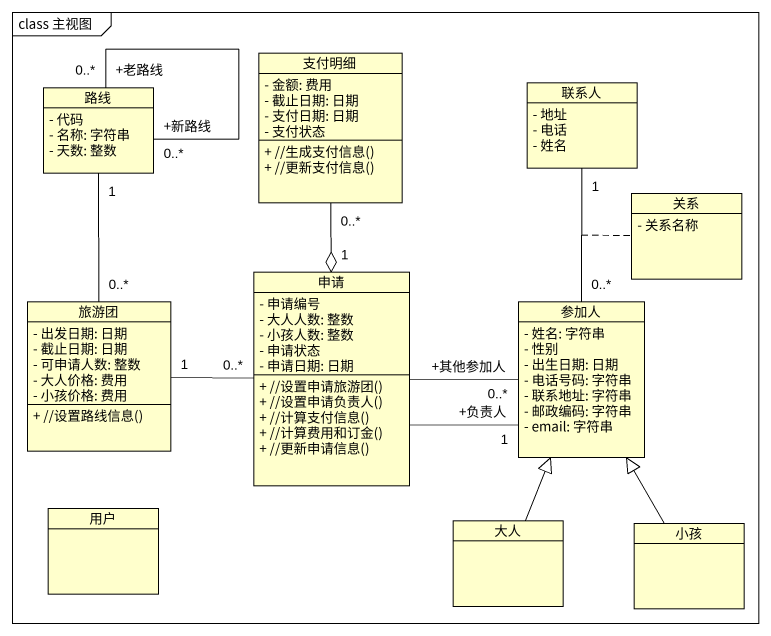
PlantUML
@startuml
mainframe class 主视图
hide circle
hide empty members
skinparam classAttributeIconSize 0
class 路线 {
  - 代码
  - 名称: 字符串
  - 天数: 整数
}
class 支付明细 {
  - 金额: 费用
  - 截止日期: 日期
  - 支付日期: 日期
  - 支付状态
  + //生成支付信息()
  + //更新支付信息()
}
class 联系人 {
  - 地址
  - 电话
  - 姓名
}
class 关系 {
  - 关系名称
}
class 旅游团 {
  - 出发日期: 日期
  - 截止日期: 日期
  - 可申请人数: 整数
  - 大人价格: 费用
  - 小孩价格: 费用
  + //设置路线信息()
}
class 申请 {
  - 申请编号
  - 大人人数: 整数
  - 小孩人数: 整数
  - 申请状态
  - 申请日期: 日期
  + //设置申请旅游团()
  + //设置申请负责人()
  + //计算支付信息()
  + //计算费用和订金()
  + //更新申请信息()
}
class 参加人 {
  - 姓名: 字符串
  - 性别
  - 出生日期: 日期
  - 电话号码: 字符串
  - 联系地址: 字符串
  - 邮政编码: 字符串
  - email: 字符串
}
class 用户
class 大人
class 小孩
路线 "+新路线\n0..*" -- "+老路线\n0..*" 路线
支付明细 "0..*" --o "1" 申请
联系人 "1" -- "0..*" 参加人
(联系人, 参加人) .. 关系
旅游团 "0..*" -up- "1" 路线
旅游团 "1" -right- "0..*" 申请
申请 -right- "+其他参加人\n0..*" 参加人
申请 -right- "+负责人\n1" 参加人
大人 -up-|> 参加人
小孩 -up-|> 参加人
@enduml
